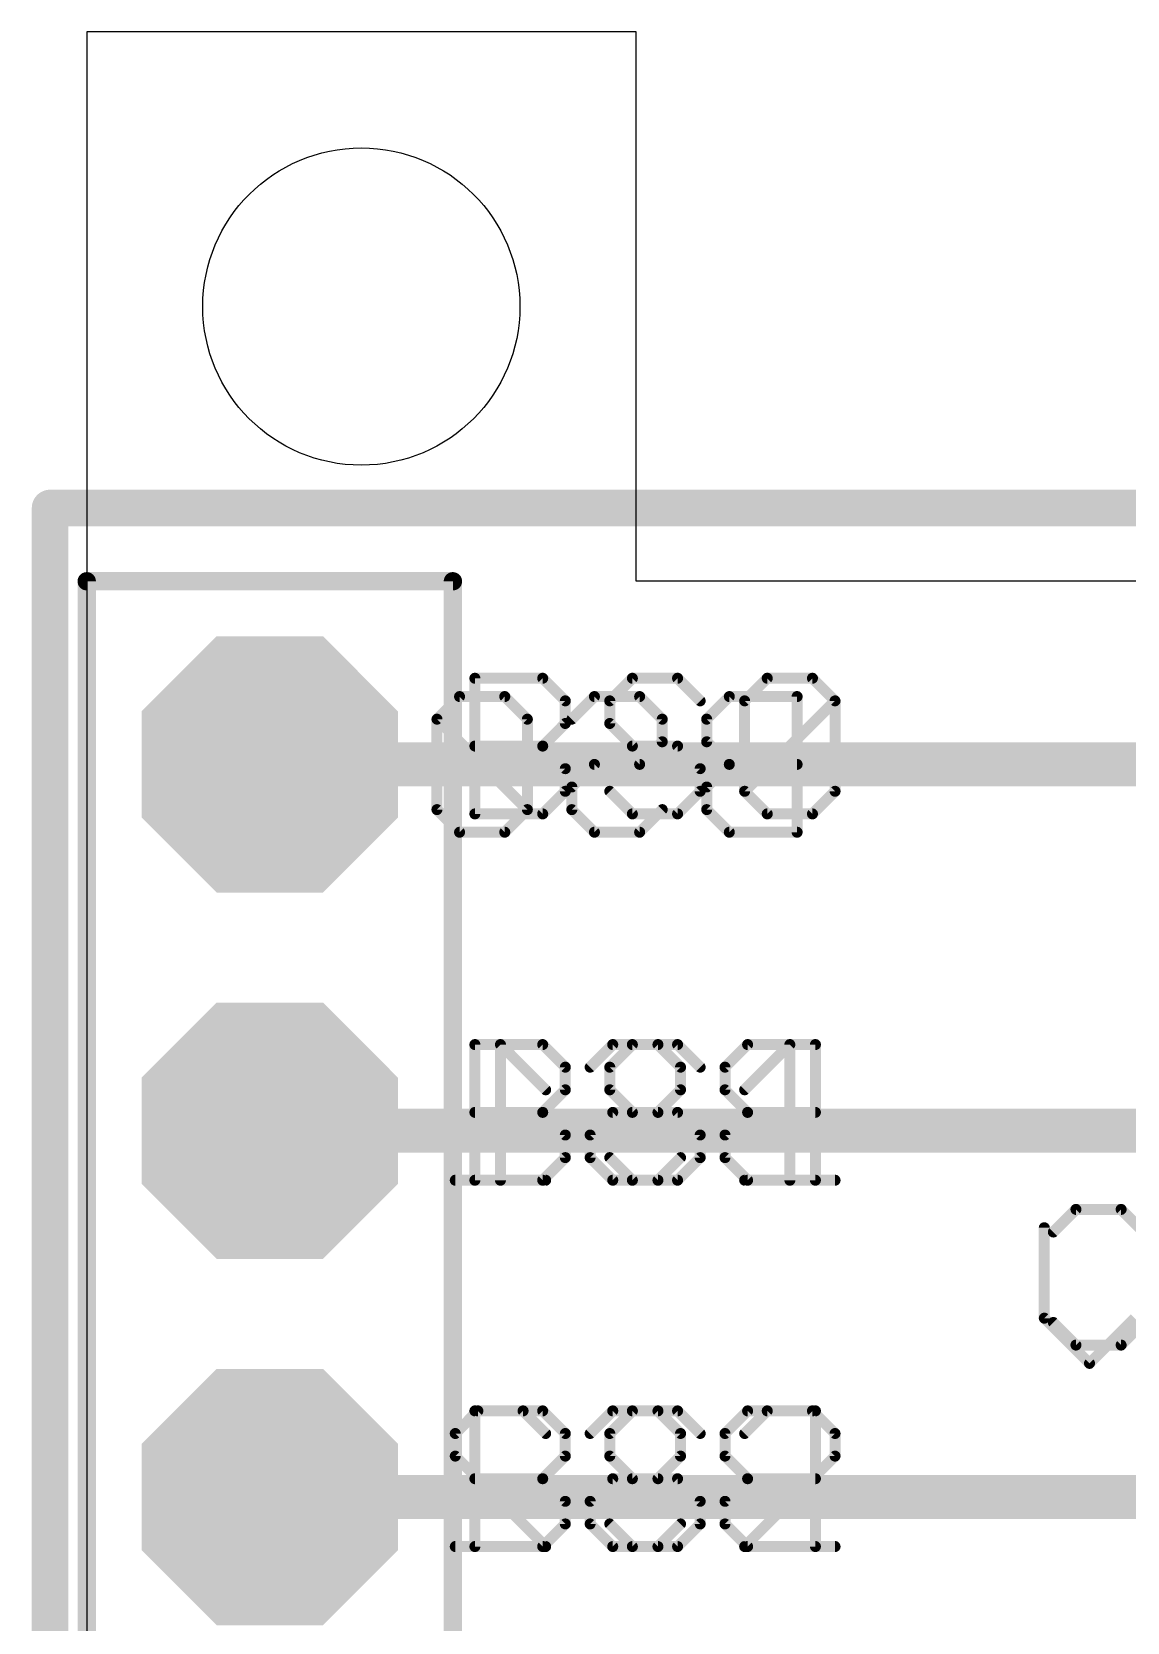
# Model space of a CAD drawing. Extents: x -0.4 to 36.2, y -3.8 to 29.2.
# Drawn here: x -0.38 to 7.22, y 18.18 to 29.21 of the extents above; entities that cross this region are included whole.
import ezdxf

# ---------------------------------------------------------------- set-up
doc = ezdxf.new("R2010")
doc.units = 0
for name, color, linetype in [('1', 12, 'CONTINUOUS'), ('17', 110, 'CONTINUOUS'), ('20', 53, 'CONTINUOUS'), ('21', 253, 'CONTINUOUS'), ('51', 253, 'CONTINUOUS'), ('52', 253, 'CONTINUOUS')]:
    doc.layers.add(name, color=color, linetype=linetype)

# ---------------------------------------------------------------- blocks, each defined once
blk = doc.blocks.new('RECT')
blk.add_solid([(-0.5, -0.5), (0.5, -0.5), (-0.5, 0.5), (0.5, 0.5)])
blk = doc.blocks.new('OCTAGONP')
at = {"const_width": 0.5}
blk.add_lwpolyline([(-0.25, -0.1036), (-0.25, 0.1036), (-0.1036, 0.25), (0.1036, 0.25), (0.25, 0.1036), (0.25, -0.1036), (0.1036, -0.25), (-0.1036, -0.25), (-0.25, -0.1036), (-0.25, 0.1036)], dxfattribs=at)

msp = doc.modelspace()

# ---------------------------------------------------------------- linework, layer by layer
at = {"layer": '1'}
for points, const_width in [([(-0.254, 25.908), (-0.254, -0.381)], 0.254), ([(36.068, 25.908), (-0.254, 25.908)], 0.254), ([(1.27, 24.13), (15.367, 24.13)], 0.3048), ([(1.27, 21.59), (14.859, 21.59)], 0.3048), ([(1.27, 19.05), (12.7, 19.05)], 0.3048)]:
    msp.add_lwpolyline(points, dxfattribs=dict(at, const_width=const_width))
for points, const_width in [([(-0.1905, 25.908, 1), (-0.3175, 25.908)], 0.127), ([(-0.254, 25.9715, 1), (-0.254, 25.8445)], 0.127), ([(1.27, 24.2062, 1), (1.27, 24.0538)], 0.1524), ([(1.27, 21.6662, 1), (1.27, 21.5138)], 0.1524), ([(1.27, 19.1262, 1), (1.27, 18.9738)], 0.1524)]:
    msp.add_lwpolyline(points, format="xyb", dxfattribs=dict(at, const_width=const_width))
at = {"layer": '20'}
for p, q in [((3.81, 29.21), (0, 29.21)), ((0, 29.21), (0, -3.81)), ((3.81, 25.4), (3.81, 29.21)), ((31.75, 25.4), (3.81, 25.4))]:
    msp.add_line(p, q, dxfattribs=at)
msp.add_circle((1.905, 27.305), 1.1, dxfattribs=at)
at = {"layer": '21', "const_width": 0.127}
for points in [[(0, 0), (0, 25.4)], [(0, 25.4), (2.54, 25.4)], [(2.54, 25.4), (2.54, 0)]]:
    msp.add_lwpolyline(points, dxfattribs=at)
at = {"layer": '21', "const_width": 0.0635}
for points in [[(0.0318, 25.4, 1), (-0.0318, 25.4)], [(0, 25.4318, 1), (0, 25.3683)], [(2.5718, 25.4, 1), (2.5082, 25.4)], [(2.54, 25.3683, 1), (2.54, 25.4318)]]:
    msp.add_lwpolyline(points, format="xyb", dxfattribs=at)
at = {"layer": '51', "const_width": 0.0381}
for points in [[(2.6925, 24.7468, 1), (2.6925, 24.7087)], [(2.7116, 24.7277, 1), (2.6735, 24.7277)], [(3.1763, 24.7412, 1), (3.1494, 24.7142)], [(3.1628, 24.7087, 1), (3.1628, 24.7468)], [(3.7848, 24.7468, 1), (3.7848, 24.7087)], [(3.7983, 24.7142, 1), (3.7714, 24.7412)], [(4.1118, 24.7412, 1), (4.0849, 24.7142)], [(4.0984, 24.7087, 1), (4.0984, 24.7468)], [(4.7203, 24.7468, 1), (4.7203, 24.7087)], [(4.7338, 24.7142, 1), (4.7069, 24.7412)], [(5.0474, 24.7412, 1), (5.0204, 24.7142)], [(5.0339, 24.7087, 1), (5.0339, 24.7468)], [(3.3387, 24.5709, 1), (3.3006, 24.5709)], [(3.3061, 24.5575, 1), (3.3331, 24.5844)], [(3.6471, 24.5709, 1), (3.609, 24.5709)], [(3.6146, 24.5844, 1), (3.6415, 24.5575)], [(4.2417, 24.5575, 1), (4.2686, 24.5844)], [(4.5826, 24.5709, 1), (4.5445, 24.5709)], [(4.5501, 24.5844, 1), (4.5771, 24.5575)], [(5.2097, 24.5709, 1), (5.1716, 24.5709)], [(5.2041, 24.5575, 1), (5.1772, 24.5844)], [(5.1772, 24.5575, 1), (5.2041, 24.5844)], [(3.3006, 24.4142, 1), (3.3387, 24.4142)], [(3.3331, 24.4007, 1), (3.3061, 24.4276)], [(3.609, 24.4142, 1), (3.6471, 24.4142)], [(3.6415, 24.4276, 1), (3.6146, 24.4007)], [(2.6925, 24.2765, 1), (2.6925, 24.2384)], [(3.1763, 24.2709, 1), (3.1494, 24.2439)], [(3.1494, 24.2709, 1), (3.1763, 24.2439)], [(3.1628, 24.2384, 1), (3.1628, 24.2765)], [(3.7848, 24.2765, 1), (3.7848, 24.2384)], [(3.7714, 24.2439, 1), (3.7983, 24.2709)], [(4.1118, 24.2709, 1), (4.0849, 24.2439)], [(4.0984, 24.2384, 1), (4.0984, 24.2765)], [(3.3387, 24.1006, 1), (3.3006, 24.1006)], [(3.3061, 24.0872, 1), (3.3331, 24.1141)], [(4.2742, 24.1006, 1), (4.2361, 24.1006)], [(4.2417, 24.0872, 1), (4.2686, 24.1141)], [(3.3006, 23.9439, 1), (3.3387, 23.9439)], [(3.3331, 23.9304, 1), (3.3061, 23.9573)], [(3.6415, 23.9573, 1), (3.6146, 23.9304)], [(4.2361, 23.9439, 1), (4.2742, 23.9439)], [(4.2686, 23.9304, 1), (4.2417, 23.9573)], [(4.5771, 23.9573, 1), (4.5501, 23.9304)], [(4.5501, 23.9573, 1), (4.5771, 23.9304)], [(4.5445, 23.9439, 1), (4.5826, 23.9439)], [(5.1716, 23.9439, 1), (5.2097, 23.9439)], [(5.2041, 23.9304, 1), (5.1772, 23.9573)], [(2.6925, 23.8062, 1), (2.6925, 23.7681)], [(3.1494, 23.8006, 1), (3.1763, 23.7736)], [(3.1628, 23.7681, 1), (3.1628, 23.8062)], [(3.7848, 23.8062, 1), (3.7848, 23.7681)], [(3.7714, 23.7736, 1), (3.7983, 23.8006)], [(4.0849, 23.8006, 1), (4.1118, 23.7736)], [(4.0984, 23.7681, 1), (4.0984, 23.8062)], [(4.7203, 23.8062, 1), (4.7203, 23.7681)], [(4.7069, 23.7736, 1), (4.7338, 23.8006)], [(5.0204, 23.8006, 1), (5.0474, 23.7736)], [(5.0339, 23.7681, 1), (5.0339, 23.8062)], [(2.6735, 23.7871, 1), (2.7116, 23.7871)], [(2.6925, 22.2068, 1), (2.6925, 22.1687)], [(2.7116, 22.1877, 1), (2.6735, 22.1877)], [(3.1763, 22.2012, 1), (3.1494, 22.1742)], [(3.1628, 22.1687, 1), (3.1628, 22.2068)], [(3.7848, 22.2068, 1), (3.7848, 22.1687)], [(3.7983, 22.1742, 1), (3.7714, 22.2012)], [(4.1118, 22.2012, 1), (4.0849, 22.1742)], [(4.0984, 22.1687, 1), (4.0984, 22.2068)], [(4.8962, 22.1877, 1), (4.8581, 22.1877)], [(4.8906, 22.1742, 1), (4.8636, 22.2012)], [(3.3387, 22.0309, 1), (3.3006, 22.0309)], [(3.3061, 22.0175, 1), (3.3331, 22.0444)], [(3.6471, 22.0309, 1), (3.609, 22.0309)], [(3.6146, 22.0444, 1), (3.6415, 22.0175)], [(4.2417, 22.0175, 1), (4.2686, 22.0444)], [(3.3006, 21.8742, 1), (3.3387, 21.8742)], [(3.3331, 21.8607, 1), (3.3061, 21.8876)], [(3.609, 21.8742, 1), (3.6471, 21.8742)], [(3.6415, 21.8876, 1), (3.6146, 21.8607)], [(4.5501, 21.8876, 1), (4.5771, 21.8607)], [(2.6925, 21.7365, 1), (2.6925, 21.6984)], [(3.1763, 21.7309, 1), (3.1494, 21.7039)], [(3.1494, 21.7309, 1), (3.1763, 21.7039)], [(3.1628, 21.6984, 1), (3.1628, 21.7365)], [(3.7848, 21.7365, 1), (3.7848, 21.6984)], [(3.7714, 21.7039, 1), (3.7983, 21.7309)], [(4.1118, 21.7309, 1), (4.0849, 21.7039)], [(4.0984, 21.6984, 1), (4.0984, 21.7365)], [(3.3387, 21.5606, 1), (3.3006, 21.5606)], [(3.3061, 21.5472, 1), (3.3331, 21.5741)], [(4.2742, 21.5606, 1), (4.2361, 21.5606)], [(4.2417, 21.5472, 1), (4.2686, 21.5741)], [(3.3006, 21.4039, 1), (3.3387, 21.4039)], [(3.3331, 21.3904, 1), (3.3061, 21.4173)], [(3.6415, 21.4173, 1), (3.6146, 21.3904)], [(4.2361, 21.4039, 1), (4.2742, 21.4039)], [(4.2686, 21.3904, 1), (4.2417, 21.4173)], [(2.6925, 21.2661, 1), (2.6925, 21.228)], [(3.1628, 21.228, 1), (3.1628, 21.2661)], [(3.7848, 21.2661, 1), (3.7848, 21.228)], [(4.0984, 21.228, 1), (4.0984, 21.2661)], [(4.5636, 21.2661, 1), (4.5636, 21.228)], [(5.1907, 21.228, 1), (5.1907, 21.2661)], [(2.6735, 21.2471, 1), (2.7116, 21.2471)], [(3.1494, 21.2606, 1), (3.1763, 21.2336)], [(3.7714, 21.2336, 1), (3.7983, 21.2606)], [(4.0849, 21.2606, 1), (4.1118, 21.2336)], [(4.8581, 21.2471, 1), (4.8962, 21.2471)], [(6.6612, 20.9177, 1), (6.6231, 20.9177)], [(6.6556, 20.3041, 1), (6.6286, 20.2772)], [(6.6231, 20.2906, 1), (6.6612, 20.2906)], [(6.9422, 19.9906, 1), (6.9691, 19.9636)], [(6.9422, 19.9636, 1), (6.9691, 19.9906)], [(2.7116, 19.6477, 1), (2.6735, 19.6477)], [(2.6925, 19.6668, 1), (2.6925, 19.6287)], [(3.1763, 19.6612, 1), (3.1494, 19.6342)], [(3.1628, 19.6287, 1), (3.1628, 19.6668)], [(3.7848, 19.6668, 1), (3.7848, 19.6287)], [(3.7983, 19.6342, 1), (3.7714, 19.6612)], [(4.1118, 19.6612, 1), (4.0849, 19.6342)], [(4.0984, 19.6287, 1), (4.0984, 19.6668)], [(4.7203, 19.6668, 1), (4.7203, 19.6287)], [(4.7338, 19.6342, 1), (4.7069, 19.6612)], [(5.0474, 19.6612, 1), (5.0204, 19.6342)], [(5.0339, 19.6287, 1), (5.0339, 19.6668)], [(3.3387, 19.4909, 1), (3.3006, 19.4909)], [(3.3061, 19.4775, 1), (3.3331, 19.5044)], [(3.6471, 19.4909, 1), (3.609, 19.4909)], [(3.6146, 19.5044, 1), (3.6415, 19.4775)], [(4.2417, 19.4775, 1), (4.2686, 19.5044)], [(4.5501, 19.5044, 1), (4.5771, 19.4775)], [(5.2097, 19.4909, 1), (5.1716, 19.4909)], [(5.1772, 19.4775, 1), (5.2041, 19.5044)], [(3.3006, 19.3342, 1), (3.3387, 19.3342)], [(3.3331, 19.3207, 1), (3.3061, 19.3476)], [(3.609, 19.3342, 1), (3.6471, 19.3342)], [(3.6415, 19.3476, 1), (3.6146, 19.3207)], [(5.1716, 19.3342, 1), (5.2097, 19.3342)], [(5.2041, 19.3207, 1), (5.1772, 19.3476)], [(2.6925, 19.1965, 1), (2.6925, 19.1584)], [(3.1763, 19.1909, 1), (3.1494, 19.1639)], [(3.1494, 19.1909, 1), (3.1763, 19.1639)], [(3.1628, 19.1584, 1), (3.1628, 19.1965)], [(3.7848, 19.1965, 1), (3.7848, 19.1584)], [(3.7714, 19.1639, 1), (3.7983, 19.1909)], [(4.1118, 19.1909, 1), (4.0849, 19.1639)], [(4.0984, 19.1584, 1), (4.0984, 19.1965)], [(3.3387, 19.0206, 1), (3.3006, 19.0206)], [(3.3061, 19.0072, 1), (3.3331, 19.0341)], [(4.2742, 19.0206, 1), (4.2361, 19.0206)], [(4.2417, 19.0072, 1), (4.2686, 19.0341)], [(3.3006, 18.8639, 1), (3.3387, 18.8639)], [(3.3331, 18.8504, 1), (3.3061, 18.8773)], [(3.6415, 18.8773, 1), (3.6146, 18.8504)], [(4.2361, 18.8639, 1), (4.2742, 18.8639)], [(4.2686, 18.8504, 1), (4.2417, 18.8773)], [(2.6925, 18.7262, 1), (2.6925, 18.6881)], [(2.6735, 18.7071, 1), (2.7116, 18.7071)], [(3.1494, 18.7206, 1), (3.1763, 18.6936)], [(3.1628, 18.6881, 1), (3.1628, 18.7262)], [(3.7848, 18.7262, 1), (3.7848, 18.6881)], [(3.7714, 18.6936, 1), (3.7983, 18.7206)], [(4.0849, 18.7206, 1), (4.1118, 18.6936)], [(4.0984, 18.6881, 1), (4.0984, 18.7262)], [(4.5636, 18.7262, 1), (4.5636, 18.6881)], [(4.5501, 18.7206, 1), (4.5771, 18.6936)], [(5.1907, 18.6881, 1), (5.1907, 18.7262)]]:
    msp.add_lwpolyline(points, format="xyb", dxfattribs=at)
at = {"layer": '51', "const_width": 0.0762}
for points in [[(2.6925, 23.7871), (2.6925, 24.7277)], [(2.6925, 24.7277), (3.1628, 24.7277)], [(3.1628, 24.7277), (3.3196, 24.5709)], [(3.7848, 24.7277), (3.6281, 24.5709)], [(4.0984, 24.7277), (3.7848, 24.7277)], [(4.2551, 24.5709), (4.0984, 24.7277)], [(4.5636, 24.5709), (4.7203, 24.7277)], [(4.7203, 24.7277), (5.0339, 24.7277)], [(5.0339, 24.7277), (5.1907, 24.5709)], [(3.3196, 24.5709), (3.3196, 24.4142)], [(3.6281, 24.5709), (3.6281, 24.4142)], [(4.5636, 23.9439), (4.5636, 24.5709)], [(4.5636, 23.9439), (5.1907, 24.5709)], [(5.1907, 24.5709), (5.1907, 23.9439)], [(3.3196, 24.4142), (3.1628, 24.2574)], [(3.6281, 24.4142), (3.7848, 24.2574)], [(2.6925, 24.2574), (3.1628, 24.2574)], [(3.1628, 24.2574), (3.3196, 24.1006)], [(3.7848, 24.2574), (4.0984, 24.2574)], [(4.0984, 24.2574), (4.2551, 24.1006)], [(3.3196, 24.1006), (3.3196, 23.9439)], [(4.2551, 24.1006), (4.2551, 23.9439)], [(3.3196, 23.9439), (3.1628, 23.7871)], [(3.7848, 23.7871), (3.6281, 23.9439)], [(4.2551, 23.9439), (4.0984, 23.7871)], [(4.7203, 23.7871), (4.5636, 23.9439)], [(5.1907, 23.9439), (5.0339, 23.7871)], [(3.1628, 23.7871), (2.6925, 23.7871)], [(4.0984, 23.7871), (3.7848, 23.7871)], [(5.0339, 23.7871), (4.7203, 23.7871)], [(2.6925, 21.2471), (2.6925, 22.1877)], [(2.6925, 22.1877), (3.1628, 22.1877)], [(3.1628, 22.1877), (3.3196, 22.0309)], [(3.7848, 22.1877), (3.6281, 22.0309)], [(4.0984, 22.1877), (3.7848, 22.1877)], [(4.2551, 22.0309), (4.0984, 22.1877)], [(4.5636, 21.8742), (4.8771, 22.1877)], [(4.8771, 22.1877), (4.8771, 21.2471)], [(3.3196, 22.0309), (3.3196, 21.8742)], [(3.6281, 22.0309), (3.6281, 21.8742)], [(3.3196, 21.8742), (3.1628, 21.7174)], [(3.6281, 21.8742), (3.7848, 21.7174)], [(2.6925, 21.7174), (3.1628, 21.7174)], [(3.1628, 21.7174), (3.3196, 21.5606)], [(3.7848, 21.7174), (4.0984, 21.7174)], [(4.0984, 21.7174), (4.2551, 21.5606)], [(3.3196, 21.5606), (3.3196, 21.4039)], [(4.2551, 21.5606), (4.2551, 21.4039)], [(3.3196, 21.4039), (3.1628, 21.2471)], [(3.7848, 21.2471), (3.6281, 21.4039)], [(4.2551, 21.4039), (4.0984, 21.2471)], [(3.1628, 21.2471), (2.6925, 21.2471)], [(4.0984, 21.2471), (3.7848, 21.2471)], [(4.5636, 21.2471), (5.1907, 21.2471)], [(6.6421, 20.9177), (6.6421, 20.2906)], [(6.6421, 20.2906), (6.9556, 19.9771)], [(6.9556, 19.9771), (7.2692, 20.2906)], [(2.6925, 18.7071), (2.6925, 19.6477)], [(2.6925, 19.6477), (3.1628, 19.6477)], [(3.1628, 19.6477), (3.3196, 19.4909)], [(3.7848, 19.6477), (3.6281, 19.4909)], [(4.0984, 19.6477), (3.7848, 19.6477)], [(4.2551, 19.4909), (4.0984, 19.6477)], [(4.7203, 19.6477), (4.5636, 19.4909)], [(5.0339, 19.6477), (4.7203, 19.6477)], [(5.1907, 19.4909), (5.0339, 19.6477)], [(3.3196, 19.4909), (3.3196, 19.3342)], [(3.6281, 19.4909), (3.6281, 19.3342)], [(5.1907, 19.3342), (5.1907, 19.4909)], [(3.3196, 19.3342), (3.1628, 19.1774)], [(3.6281, 19.3342), (3.7848, 19.1774)], [(4.5636, 18.7071), (5.1907, 19.3342)], [(2.6925, 19.1774), (3.1628, 19.1774)], [(3.1628, 19.1774), (3.3196, 19.0206)], [(3.7848, 19.1774), (4.0984, 19.1774)], [(4.0984, 19.1774), (4.2551, 19.0206)], [(3.3196, 19.0206), (3.3196, 18.8639)], [(4.2551, 19.0206), (4.2551, 18.8639)], [(3.3196, 18.8639), (3.1628, 18.7071)], [(3.7848, 18.7071), (3.6281, 18.8639)], [(4.2551, 18.8639), (4.0984, 18.7071)], [(3.1628, 18.7071), (2.6925, 18.7071)], [(4.0984, 18.7071), (3.7848, 18.7071)], [(5.1907, 18.7071), (4.5636, 18.7071)]]:
    msp.add_lwpolyline(points, dxfattribs=at)
at = {"layer": '52', "const_width": 0.0762}
for points in [[(2.5861, 24.6007), (2.4293, 24.4439)], [(2.8997, 24.6007), (2.5861, 24.6007)], [(3.0564, 24.4439), (2.8997, 24.6007)], [(3.3649, 24.4439), (3.5216, 24.6007)], [(3.5216, 24.6007), (3.8352, 24.6007)], [(3.8352, 24.6007), (3.9919, 24.4439)], [(4.4572, 24.6007), (4.3004, 24.4439)], [(4.9275, 24.6007), (4.4572, 24.6007)], [(4.9275, 23.6601), (4.9275, 24.6007)], [(2.4293, 24.4439), (2.4293, 23.8169)], [(3.0564, 23.8169), (2.4293, 24.4439)], [(3.0564, 23.8169), (3.0564, 24.4439)], [(3.9919, 24.4439), (3.9919, 24.2872)], [(4.3004, 24.4439), (4.3004, 24.2872)], [(3.9919, 24.2872), (3.8352, 24.1304)], [(4.3004, 24.2872), (4.4572, 24.1304)], [(3.5216, 24.1304), (3.3649, 23.9736)], [(3.8352, 24.1304), (3.5216, 24.1304)], [(4.4572, 24.1304), (4.3004, 23.9736)], [(4.9275, 24.1304), (4.4572, 24.1304)], [(3.3649, 23.9736), (3.3649, 23.8169)], [(4.3004, 23.9736), (4.3004, 23.8169)], [(2.4293, 23.8169), (2.5861, 23.6601)], [(2.8997, 23.6601), (3.0564, 23.8169)], [(3.3649, 23.8169), (3.5216, 23.6601)], [(3.8352, 23.6601), (3.9919, 23.8169)], [(4.3004, 23.8169), (4.4572, 23.6601)], [(2.5861, 23.6601), (2.8997, 23.6601)], [(3.5216, 23.6601), (3.8352, 23.6601)], [(4.4572, 23.6601), (4.9275, 23.6601)], [(3.1834, 21.8742), (2.8699, 22.1877)], [(2.8699, 22.1877), (2.8699, 21.2471)], [(3.4919, 22.0309), (3.6486, 22.1877)], [(3.6486, 22.1877), (3.9622, 22.1877)], [(3.9622, 22.1877), (4.1189, 22.0309)], [(4.5842, 22.1877), (4.4274, 22.0309)], [(5.0545, 22.1877), (4.5842, 22.1877)], [(5.0545, 21.2471), (5.0545, 22.1877)], [(4.1189, 22.0309), (4.1189, 21.8742)], [(4.4274, 22.0309), (4.4274, 21.8742)], [(4.1189, 21.8742), (3.9622, 21.7174)], [(4.4274, 21.8742), (4.5842, 21.7174)], [(3.6486, 21.7174), (3.4919, 21.5606)], [(3.9622, 21.7174), (3.6486, 21.7174)], [(4.5842, 21.7174), (4.4274, 21.5606)], [(5.0545, 21.7174), (4.5842, 21.7174)], [(3.4919, 21.5606), (3.4919, 21.4039)], [(4.4274, 21.5606), (4.4274, 21.4039)], [(3.4919, 21.4039), (3.6486, 21.2471)], [(3.9622, 21.2471), (4.1189, 21.4039)], [(4.4274, 21.4039), (4.5842, 21.2471)], [(3.1834, 21.2471), (2.5564, 21.2471)], [(3.6486, 21.2471), (3.9622, 21.2471)], [(4.5842, 21.2471), (5.0545, 21.2471)], [(6.7047, 20.8879), (6.8615, 21.0447)], [(6.8615, 21.0447), (7.175, 21.0447)], [(7.175, 21.0447), (7.3318, 20.8879)], [(6.8615, 20.1041), (6.7047, 20.2609)], [(7.3318, 20.2609), (7.175, 20.1041)], [(7.175, 20.1041), (6.8615, 20.1041)], [(2.5564, 19.4909), (2.7131, 19.6477)], [(2.7131, 19.6477), (3.0267, 19.6477)], [(3.0267, 19.6477), (3.1834, 19.4909)], [(3.4919, 19.4909), (3.6486, 19.6477)], [(3.6486, 19.6477), (3.9622, 19.6477)], [(3.9622, 19.6477), (4.1189, 19.4909)], [(4.5842, 19.6477), (4.4274, 19.4909)], [(5.0545, 19.6477), (4.5842, 19.6477)], [(5.0545, 18.7071), (5.0545, 19.6477)], [(2.5564, 19.3342), (2.5564, 19.4909)], [(4.1189, 19.4909), (4.1189, 19.3342)], [(4.4274, 19.4909), (4.4274, 19.3342)], [(3.1834, 18.7071), (2.5564, 19.3342)], [(4.1189, 19.3342), (3.9622, 19.1774)], [(4.4274, 19.3342), (4.5842, 19.1774)], [(3.6486, 19.1774), (3.4919, 19.0206)], [(3.9622, 19.1774), (3.6486, 19.1774)], [(4.5842, 19.1774), (4.4274, 19.0206)], [(5.0545, 19.1774), (4.5842, 19.1774)], [(3.4919, 19.0206), (3.4919, 18.8639)], [(4.4274, 19.0206), (4.4274, 18.8639)], [(3.4919, 18.8639), (3.6486, 18.7071)], [(3.9622, 18.7071), (4.1189, 18.8639)], [(4.4274, 18.8639), (4.5842, 18.7071)], [(2.5564, 18.7071), (3.1834, 18.7071)], [(3.6486, 18.7071), (3.9622, 18.7071)], [(4.5842, 18.7071), (5.0545, 18.7071)]]:
    msp.add_lwpolyline(points, dxfattribs=at)
at = {"layer": '52', "const_width": 0.0381}
for points in [[(2.5861, 24.6198, 1), (2.5861, 24.5817)], [(2.5996, 24.5872, 1), (2.5726, 24.6142)], [(2.9131, 24.6142, 1), (2.8862, 24.5872)], [(2.8997, 24.5817, 1), (2.8997, 24.6198)], [(3.5216, 24.6198, 1), (3.5216, 24.5817)], [(3.5351, 24.5872, 1), (3.5082, 24.6142)], [(3.8486, 24.6142, 1), (3.8217, 24.5872)], [(3.8352, 24.5817, 1), (3.8352, 24.6198)], [(4.4572, 24.6198, 1), (4.4572, 24.5817)], [(4.4706, 24.5872, 1), (4.4437, 24.6142)], [(4.9465, 24.6007, 1), (4.9084, 24.6007)], [(4.9275, 24.5817, 1), (4.9275, 24.6198)], [(2.4484, 24.4439, 1), (2.4103, 24.4439)], [(2.4428, 24.4574, 1), (2.4159, 24.4305)], [(3.0755, 24.4439, 1), (3.0374, 24.4439)], [(4.011, 24.4439, 1), (3.9729, 24.4439)], [(4.3194, 24.4439, 1), (4.2813, 24.4439)], [(2.4159, 24.4574, 1), (2.4428, 24.4305)], [(3.0429, 24.4305, 1), (3.0699, 24.4574)], [(3.3514, 24.4574, 1), (3.3783, 24.4305)], [(3.9785, 24.4305, 1), (4.0054, 24.4574)], [(4.2869, 24.4574, 1), (4.3139, 24.4305)], [(3.9729, 24.2872, 1), (4.011, 24.2872)], [(4.0054, 24.2737, 1), (3.9785, 24.3006)], [(4.2813, 24.2872, 1), (4.3194, 24.2872)], [(4.3139, 24.3006, 1), (4.2869, 24.2737)], [(3.5216, 24.1495, 1), (3.5216, 24.1114)], [(3.5351, 24.1169, 1), (3.5082, 24.1439)], [(3.8217, 24.1439, 1), (3.8486, 24.1169)], [(3.8352, 24.1114, 1), (3.8352, 24.1495)], [(4.4572, 24.1495, 1), (4.4572, 24.1114)], [(4.4706, 24.1169, 1), (4.4437, 24.1439)], [(4.4437, 24.1169, 1), (4.4706, 24.1439)], [(4.9275, 24.1114, 1), (4.9275, 24.1495)], [(3.3839, 23.9736, 1), (3.3458, 23.9736)], [(3.3514, 23.9871, 1), (3.3783, 23.9602)], [(4.3194, 23.9736, 1), (4.2813, 23.9736)], [(4.2869, 23.9871, 1), (4.3139, 23.9602)], [(2.4103, 23.8169, 1), (2.4484, 23.8169)], [(2.4428, 23.8303, 1), (2.4159, 23.8034)], [(3.0374, 23.8169, 1), (3.0755, 23.8169)], [(3.0699, 23.8034, 1), (3.0429, 23.8303)], [(3.0429, 23.8034, 1), (3.0699, 23.8303)], [(3.3783, 23.8303, 1), (3.3514, 23.8034)], [(3.3458, 23.8169, 1), (3.3839, 23.8169)], [(4.0054, 23.8034, 1), (3.9785, 23.8303)], [(4.2813, 23.8169, 1), (4.3194, 23.8169)], [(4.3139, 23.8303, 1), (4.2869, 23.8034)], [(2.5861, 23.6791, 1), (2.5861, 23.641)], [(2.5726, 23.6466, 1), (2.5996, 23.6736)], [(2.8862, 23.6736, 1), (2.9131, 23.6466)], [(2.8997, 23.641, 1), (2.8997, 23.6791)], [(3.5216, 23.6791, 1), (3.5216, 23.641)], [(3.5082, 23.6466, 1), (3.5351, 23.6736)], [(3.8217, 23.6736, 1), (3.8486, 23.6466)], [(3.8352, 23.641, 1), (3.8352, 23.6791)], [(4.4572, 23.6791, 1), (4.4572, 23.641)], [(4.4437, 23.6466, 1), (4.4706, 23.6736)], [(4.9084, 23.6601, 1), (4.9465, 23.6601)], [(4.9275, 23.641, 1), (4.9275, 23.6791)], [(2.8889, 22.1877, 1), (2.8508, 22.1877)], [(2.8834, 22.2012, 1), (2.8564, 22.1742)], [(3.6486, 22.2068, 1), (3.6486, 22.1687)], [(3.6621, 22.1742, 1), (3.6352, 22.2012)], [(3.9756, 22.2012, 1), (3.9487, 22.1742)], [(3.9622, 22.1687, 1), (3.9622, 22.2068)], [(4.5842, 22.2068, 1), (4.5842, 22.1687)], [(4.5976, 22.1742, 1), (4.5707, 22.2012)], [(5.0735, 22.1877, 1), (5.0354, 22.1877)], [(5.0545, 22.1687, 1), (5.0545, 22.2068)], [(3.4784, 22.0444, 1), (3.5053, 22.0175)], [(4.138, 22.0309, 1), (4.0999, 22.0309)], [(4.1055, 22.0175, 1), (4.1324, 22.0444)], [(4.4464, 22.0309, 1), (4.4083, 22.0309)], [(4.4139, 22.0444, 1), (4.4409, 22.0175)], [(3.1699, 21.8607, 1), (3.1969, 21.8876)], [(4.0999, 21.8742, 1), (4.138, 21.8742)], [(4.1324, 21.8607, 1), (4.1055, 21.8876)], [(4.4083, 21.8742, 1), (4.4464, 21.8742)], [(4.4409, 21.8876, 1), (4.4139, 21.8607)], [(3.6486, 21.7365, 1), (3.6486, 21.6984)], [(3.6621, 21.7039, 1), (3.6352, 21.7309)], [(3.9487, 21.7309, 1), (3.9756, 21.7039)], [(3.9622, 21.6984, 1), (3.9622, 21.7365)], [(4.5842, 21.7365, 1), (4.5842, 21.6984)], [(4.5707, 21.7039, 1), (4.5976, 21.7309)], [(4.5976, 21.7039, 1), (4.5707, 21.7309)], [(5.0545, 21.6984, 1), (5.0545, 21.7365)], [(3.5109, 21.5606, 1), (3.4728, 21.5606)], [(3.4784, 21.5741, 1), (3.5053, 21.5472)], [(4.4464, 21.5606, 1), (4.4083, 21.5606)], [(4.4139, 21.5741, 1), (4.4409, 21.5472)], [(3.4728, 21.4039, 1), (3.5109, 21.4039)], [(3.5053, 21.4173, 1), (3.4784, 21.3904)], [(4.1324, 21.3904, 1), (4.1055, 21.4173)], [(4.4083, 21.4039, 1), (4.4464, 21.4039)], [(4.4409, 21.4173, 1), (4.4139, 21.3904)], [(2.5564, 21.2661, 1), (2.5564, 21.228)], [(3.1834, 21.228, 1), (3.1834, 21.2661)], [(3.6486, 21.2661, 1), (3.6486, 21.228)], [(3.9622, 21.228, 1), (3.9622, 21.2661)], [(4.5842, 21.2661, 1), (4.5842, 21.228)], [(5.0545, 21.228, 1), (5.0545, 21.2661)], [(2.8508, 21.2471, 1), (2.8889, 21.2471)], [(3.6352, 21.2336, 1), (3.6621, 21.2606)], [(3.9487, 21.2606, 1), (3.9756, 21.2336)], [(4.5707, 21.2336, 1), (4.5976, 21.2606)], [(5.0354, 21.2471, 1), (5.0735, 21.2471)], [(6.8615, 21.0638, 1), (6.8615, 21.0257)], [(6.875, 21.0312, 1), (6.848, 21.0582)], [(7.1885, 21.0582, 1), (7.1616, 21.0312)], [(7.175, 21.0257, 1), (7.175, 21.0638)], [(6.6913, 20.9014, 1), (6.7182, 20.8745)], [(6.7182, 20.2743, 1), (6.6913, 20.2474)], [(6.8615, 20.1232, 1), (6.8615, 20.0851)], [(6.848, 20.0906, 1), (6.875, 20.1176)], [(7.1616, 20.1176, 1), (7.1885, 20.0906)], [(7.175, 20.0851, 1), (7.175, 20.1232)], [(2.7131, 19.6668, 1), (2.7131, 19.6287)], [(2.7266, 19.6342, 1), (2.6996, 19.6612)], [(3.0401, 19.6612, 1), (3.0132, 19.6342)], [(3.0267, 19.6287, 1), (3.0267, 19.6668)], [(3.6486, 19.6668, 1), (3.6486, 19.6287)], [(3.6621, 19.6342, 1), (3.6352, 19.6612)], [(3.9756, 19.6612, 1), (3.9487, 19.6342)], [(3.9622, 19.6287, 1), (3.9622, 19.6668)], [(4.5842, 19.6668, 1), (4.5842, 19.6287)], [(4.5976, 19.6342, 1), (4.5707, 19.6612)], [(5.0735, 19.6477, 1), (5.0354, 19.6477)], [(5.0545, 19.6287, 1), (5.0545, 19.6668)], [(2.5754, 19.4909, 1), (2.5373, 19.4909)], [(2.5429, 19.5044, 1), (2.5698, 19.4775)], [(3.1699, 19.4775, 1), (3.1969, 19.5044)], [(3.4784, 19.5044, 1), (3.5053, 19.4775)], [(4.138, 19.4909, 1), (4.0999, 19.4909)], [(4.1055, 19.4775, 1), (4.1324, 19.5044)], [(4.4464, 19.4909, 1), (4.4083, 19.4909)], [(4.4139, 19.5044, 1), (4.4409, 19.4775)], [(2.5698, 19.3476, 1), (2.5429, 19.3207)], [(2.5373, 19.3342, 1), (2.5754, 19.3342)], [(4.0999, 19.3342, 1), (4.138, 19.3342)], [(4.1324, 19.3207, 1), (4.1055, 19.3476)], [(4.4083, 19.3342, 1), (4.4464, 19.3342)], [(4.4409, 19.3476, 1), (4.4139, 19.3207)], [(3.6486, 19.1965, 1), (3.6486, 19.1584)], [(3.6621, 19.1639, 1), (3.6352, 19.1909)], [(3.9487, 19.1909, 1), (3.9756, 19.1639)], [(3.9622, 19.1584, 1), (3.9622, 19.1965)], [(4.5842, 19.1965, 1), (4.5842, 19.1584)], [(4.5707, 19.1639, 1), (4.5976, 19.1909)], [(4.5976, 19.1639, 1), (4.5707, 19.1909)], [(5.0545, 19.1584, 1), (5.0545, 19.1965)], [(3.5109, 19.0206, 1), (3.4728, 19.0206)], [(3.4784, 19.0341, 1), (3.5053, 19.0072)], [(4.4464, 19.0206, 1), (4.4083, 19.0206)], [(4.4139, 19.0341, 1), (4.4409, 19.0072)], [(3.4728, 18.8639, 1), (3.5109, 18.8639)], [(3.5053, 18.8773, 1), (3.4784, 18.8504)], [(4.1324, 18.8504, 1), (4.1055, 18.8773)], [(4.4083, 18.8639, 1), (4.4464, 18.8639)], [(4.4409, 18.8773, 1), (4.4139, 18.8504)], [(2.5564, 18.7262, 1), (2.5564, 18.6881)], [(3.1699, 18.6936, 1), (3.1969, 18.7206)], [(3.1834, 18.6881, 1), (3.1834, 18.7262)], [(3.6486, 18.7262, 1), (3.6486, 18.6881)], [(3.6352, 18.6936, 1), (3.6621, 18.7206)], [(3.9487, 18.7206, 1), (3.9756, 18.6936)], [(3.9622, 18.6881, 1), (3.9622, 18.7262)], [(4.5842, 18.7262, 1), (4.5842, 18.6881)], [(4.5707, 18.6936, 1), (4.5976, 18.7206)], [(5.0354, 18.7071, 1), (5.0735, 18.7071)], [(5.0545, 18.6881, 1), (5.0545, 18.7262)]]:
    msp.add_lwpolyline(points, format="xyb", dxfattribs=at)

# ---------------------------------------------------------------- block references
at = {"layer": '17', "xscale": 1.778, "yscale": 1.778}
for p in [(1.27, 24.13), (1.27, 21.59), (1.27, 19.05)]:
    msp.add_blockref('OCTAGONP', p, dxfattribs=at)
at = {"layer": '51', "xscale": 0.508, "yscale": 0.508, "rotation": 270}
for p in [(1.27, 24.13), (1.27, 21.59), (1.27, 19.05)]:
    msp.add_blockref('RECT', p, dxfattribs=at)

doc.saveas('drawing.dxf')
